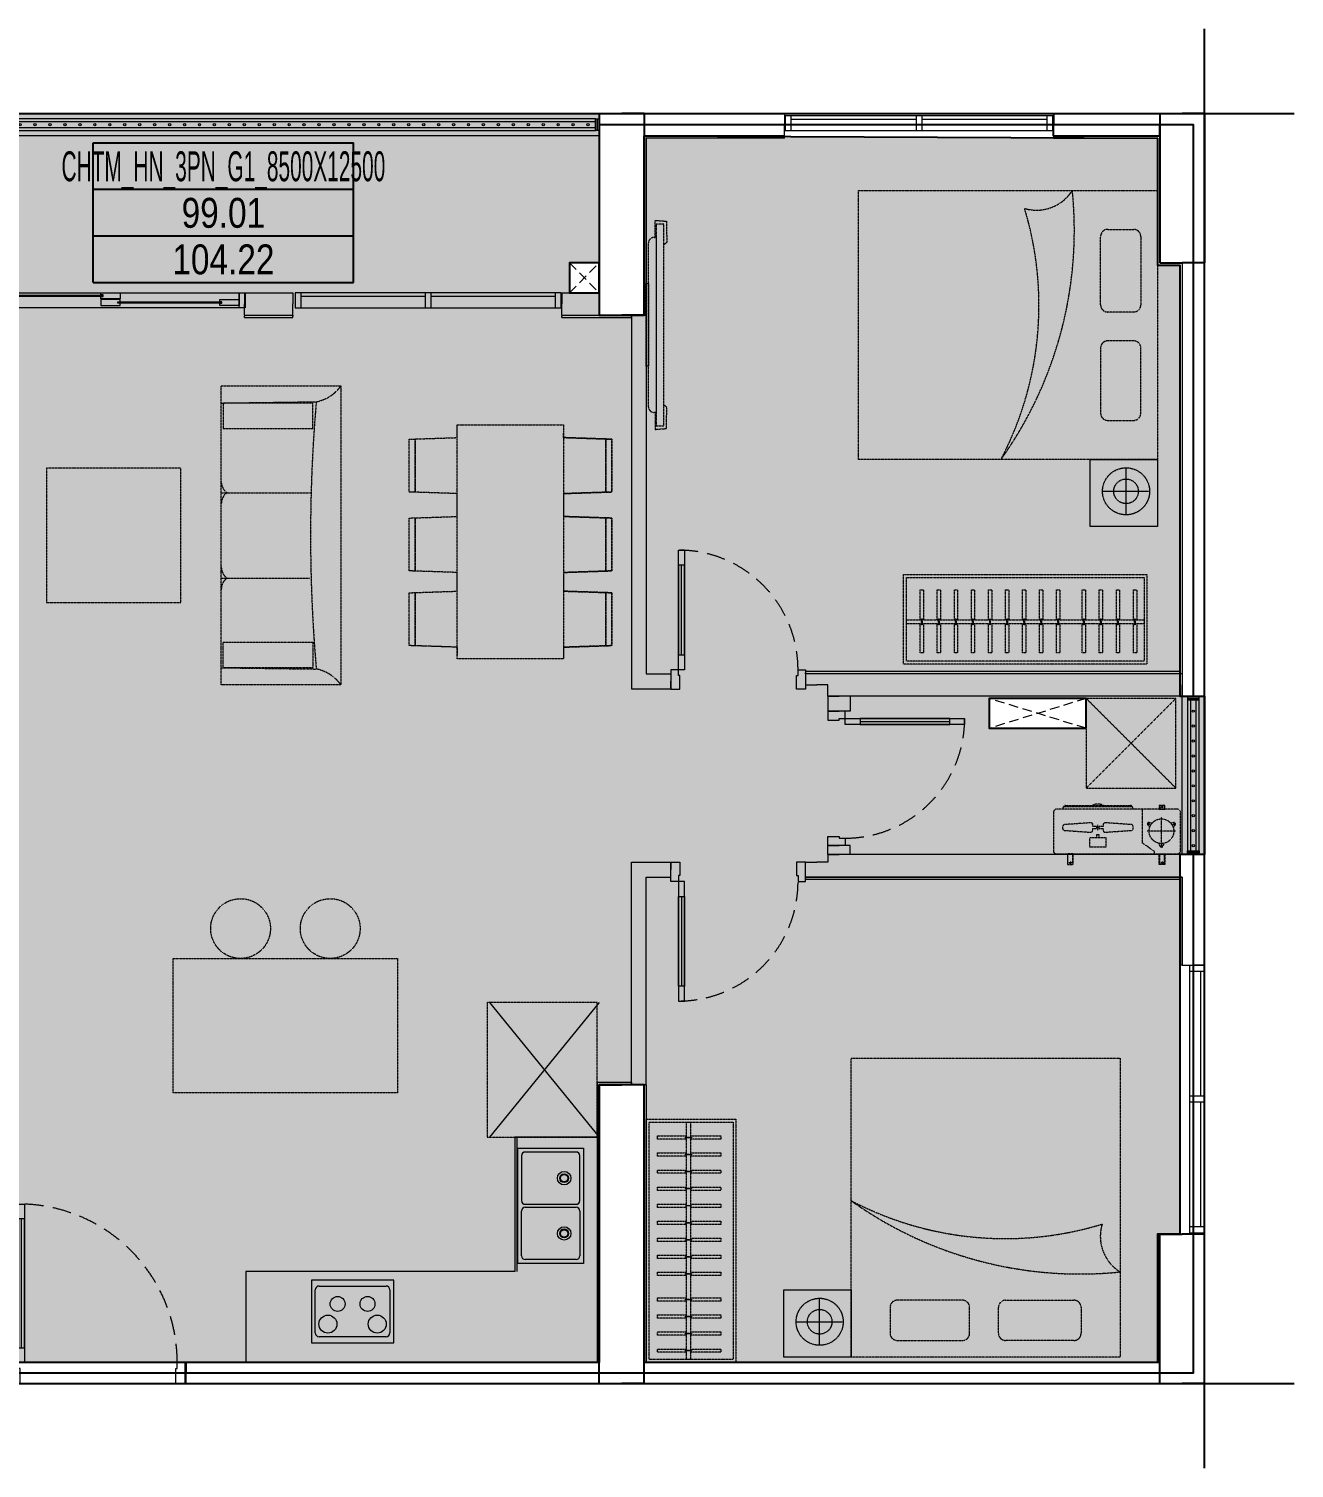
# Model space of a CAD drawing. Header units: millimetres. Extents: x -523 to 13143, y -735 to 8898.
# Drawn here: x 4676 to 13143, y -735 to 8898 of the extents above; entities that cross this region are included whole.
import ezdxf
from ezdxf.enums import TextEntityAlignment as Align

# ---------------------------------------------------------------- set-up
doc = ezdxf.new("R2010")
doc.units = ezdxf.units.MM
doc.linetypes.add('3PN B$0$Z1.CH-TDH$0$CH-B1L$0$HIDDEN', pattern=[0.375, 0.25, -0.125])
doc.linetypes.add('HIDDEN', pattern=[9.525, 6.35, -3.175])
doc.layers.get('0').update_dxf_attribs({"color": 231})
doc.layers.get('DefPoints').update_dxf_attribs({"color": 191})
doc.layers.add('A-AREA-SPACE', color=130, linetype='Continuous', plot=False)
doc.layers.add('A-AREA-WALL-CENTER', color=210, linetype='Continuous', plot=False)
doc.layers.add('A-CONC', color=2, linetype='Continuous')
for name, color, linetype, lineweight in [('A-DOOR', 142, 'Continuous', 9), ('A-FNSH', 253, 'Continuous', 9), ('A-FURN', 251, 'Continuous', 5), ('A-GLAZ', 141, 'Continuous', 13), ('A-HIDD', 45, 'HIDDEN', 9), ('A-PATT', 252, 'Continuous', 9), ('A-RAIL', 153, 'Continuous', 9), ('A-WALL-INT', 31, 'Continuous', 20), ('A-WALL-PRTN', 6, 'Continuous', 9)]:
    doc.layers.add(name, color=color, linetype=linetype, lineweight=lineweight)
doc.styles.add('VTK_Arial', font='arial.ttf', dxfattribs={"width": 0.8})

# ---------------------------------------------------------------- blocks, each defined once
blk = doc.blocks.new('*U69')
for p, q in [((40, 75), (874.6, 75)), ((914.6, 75), (1749.1, 75))]:
    blk.add_line(p, q)
for points in [[(0, 100), (40, 100), (40, 0), (0, 0)], [(0, 100), (1789.1, 100), (1789.1, 0), (0, 0)], [(874.6, 100), (914.6, 100), (914.6, 0), (874.6, 0)], [(1749.1, 100), (1789.1, 100), (1789.1, 0), (1749.1, 0)]]:
    blk.add_lwpolyline(points, close=True)
blk = doc.blocks.new('*U45')
at = {"color": 251}
blk.add_line((70, 100), (70, 700), dxfattribs=at)
for points in [[(50, 0), (50, 800), (90, 800), (90, 0)], [(50, 100), (90, 100), (90, 700), (50, 700)], [(0, -130), (60, -130), (60, -40), (50, -40), (50, 0), (0, 0)], [(900, -130), (840, -130), (840, -40), (850, -40), (850, 0), (900, 0)]]:
    blk.add_lwpolyline(points, close=True)
at = {"color": 0, "linetype": '3PN B$0$Z1.CH-TDH$0$CH-B1L$0$HIDDEN', "ltscale": 500}
blk.add_arc((50, 0), 800, 0, 90, dxfattribs=at)
blk = doc.blocks.new('*U5')
at = {"color": 251}
blk.add_line((70, -100), (70, -700), dxfattribs=at)
for points in [[(0, 130), (60, 130), (60, 40), (50, 40), (50, 0), (0, 0)], [(900, 130), (840, 130), (840, 40), (850, 40), (850, 0), (900, 0)], [(50, 0), (50, -800), (90, -800), (90, 0)], [(50, -100), (90, -100), (90, -700), (50, -700)]]:
    blk.add_lwpolyline(points, close=True)
at = {"color": 0, "linetype": '3PN B$0$Z1.CH-TDH$0$CH-B1L$0$HIDDEN', "ltscale": 500}
blk.add_arc((50, 0), 800, 270, 0, dxfattribs=at)
blk = doc.blocks.new('*U64')
at = {"color": 251}
blk.add_line((-70, -100), (-70, -961.4), dxfattribs=at)
for points in [[(-1161.4, 140), (-1101.4, 140), (-1101.4, 40), (-1111.4, 40), (-1111.4, 0), (-1161.4, 0)], [(0, 140), (-60, 140), (-60, 40), (-50, 40), (-50, 0), (0, 0)], [(-50, 0), (-50, -1061.4), (-90, -1061.4), (-90, 0)], [(-50, -100), (-90, -100), (-90, -961.4), (-50, -961.4)]]:
    blk.add_lwpolyline(points, close=True)
at = {"color": 0, "linetype": '3PN B$0$Z1.CH-TDH$0$CH-B1L$0$HIDDEN', "ltscale": 500}
blk.add_arc((-50, 0), 1061.4, 180, 270, dxfattribs=at)
blk = doc.blocks.new('250602-MB CO CAU CĂN HO X1-3A-1$0$B5-CT02_L31 CAN HO_T11-AP$0$B5.CT04_U31 (L6) CAN HO_T2-10$0$L17_T3-10$0$B6-CT02_U37A (16)$0$Xref MB T3.10 H1H5$0$$0$Xref-VCMT - wall$0$A$C09BE4E40')
at = {"ltscale": 500}
blk.add_circle((0, 0), 7.5, dxfattribs=at)
blk = doc.blocks.new('*U61')
at = {"layer": 'A-RAIL', "ltscale": 0.3}
for points in [[(0, -10), (4374.8, -10), (4374.8, -160), (0, -160)], [(0, -125), (15, -125), (15, -45), (0, -45)], [(15, -125), (25, -125), (25, -45), (15, -45)], [(25, -45), (25, -125), (4349.8, -125), (4349.8, -45)], [(25, -65), (25, -105), (4349.8, -105), (4349.8, -65)], [(4359.8, -125), (4349.8, -125), (4349.8, -45), (4359.8, -45)], [(4374.8, -125), (4359.8, -125), (4359.8, -45), (4374.8, -45)]]:
    blk.add_lwpolyline(points, close=True, dxfattribs=at)
for p in [(100, -85), (200, -85), (300, -85), (400, -85), (500, -85), (600, -85), (700, -85), (800, -85), (900, -85), (1000, -85), (1100, -85), (1200, -85), (1300, -85), (1400, -85), (1500, -85), (1600, -85), (1700, -85), (1800, -85), (1900, -85), (2000, -85), (2100, -85), (2200, -85), (2300, -85), (2400, -85), (2500, -85), (2600, -85), (2700, -85), (2800, -85), (2900, -85), (3000, -85), (3100, -85), (3200, -85), (3300, -85), (3400, -85), (3500, -85), (3600, -85), (3700, -85), (3800, -85), (3900, -85), (4000, -85), (4100, -85), (4200, -85), (4300, -85)]:
    blk.add_blockref('250602-MB CO CAU CĂN HO X1-3A-1$0$B5-CT02_L31 CAN HO_T11-AP$0$B5.CT04_U31 (L6) CAN HO_T2-10$0$L17_T3-10$0$B6-CT02_U37A (16)$0$Xref MB T3.10 H1H5$0$$0$Xref-VCMT - wall$0$A$C09BE4E40', p, dxfattribs=at)
blk = doc.blocks.new('*U65')
at = {"layer": 'A-RAIL', "ltscale": 0.3}
for points in [[(0, -10), (1060, -10), (1060, -160), (0, -160)], [(0, -125), (15, -125), (15, -45), (0, -45)], [(15, -125), (25, -125), (25, -45), (15, -45)], [(25, -45), (25, -125), (1035, -125), (1035, -45)], [(25, -65), (25, -105), (1035, -105), (1035, -65)], [(1045, -125), (1035, -125), (1035, -45), (1045, -45)], [(1060, -125), (1045, -125), (1045, -45), (1060, -45)]]:
    blk.add_lwpolyline(points, close=True, dxfattribs=at)
for p in [(100, -85), (200, -85), (300, -85), (400, -85), (500, -85), (600, -85), (700, -85), (800, -85), (900, -85), (1000, -85)]:
    blk.add_blockref('250602-MB CO CAU CĂN HO X1-3A-1$0$B5-CT02_L31 CAN HO_T11-AP$0$B5.CT04_U31 (L6) CAN HO_T2-10$0$L17_T3-10$0$B6-CT02_U37A (16)$0$Xref MB T3.10 H1H5$0$$0$Xref-VCMT - wall$0$A$C09BE4E40', p, dxfattribs=at)
blk = doc.blocks.new('DT-CAN')
at = {"layer": 'DefPoints'}
for p, q in [((-870.7, 0), (870.7, 0)), ((-870.7, -934.4), (-870.7, 0)), ((870.7, -934.4), (870.7, 0)), ((-870.7, -311.5), (870.7, -311.5)), ((-870.7, -622.9), (870.7, -622.9)), ((-870.7, -934.4), (870.7, -934.4))]:
    blk.add_line(p, q, dxfattribs=at)
at = {"layer": 'DefPoints', "color": 7, "style": 'VTK_Arial', "width": 0.5}
blk.add_attdef('LOAICAN', text='', height=200, dxfattribs=at).set_placement((0, -257.5), align=Align.CENTER)
at = {"layer": 'DefPoints', "color": 5, "style": 'VTK_Arial', "width": 0.8}
blk.add_attdef('DT-TT', text='', height=200, dxfattribs=at).set_placement((0, -569), align=Align.CENTER)
at = {"layer": 'DefPoints', "color": 6, "style": 'VTK_Arial', "width": 0.8}
blk.add_attdef('DT-TIM', text='', height=200, dxfattribs=at).set_placement((0, -880.4), align=Align.CENTER)
blk = doc.blocks.new('*U39')
at = {"color": 251}
blk.add_line((70, 100), (70, 700), dxfattribs=at)
for points in [[(50, 0), (50, 800), (90, 800), (90, 0)], [(50, 100), (90, 100), (90, 700), (50, 700)], [(0, -115), (60, -115), (60, -40), (50, -40), (50, 0), (0, 0)], [(900, -115), (840, -115), (840, -40), (850, -40), (850, 0), (900, 0)]]:
    blk.add_lwpolyline(points, close=True)
at = {"color": 0, "linetype": '3PN B$0$Z1.CH-TDH$0$CH-B1L$0$HIDDEN', "ltscale": 500}
blk.add_arc((50, 0), 800, 0, 90, dxfattribs=at)
blk = doc.blocks.new('*U21')
for p, q in [((577.6, 15.5), (577.6, 24.5)), ((1372.6, 60.5), (1372.6, 69.5))]:
    blk.add_line(p, q)
blk.add_lwpolyline([(419.4, 0), (2219.4, 0), (2219.4, 100), (419.4, 100)], close=True)
for points in [[(459.4, 54.5), (459.4, 0), (419.4, 0), (419.4, 100), (459.4, 100), (459.4, 0), (459.4, 0), (459.4, 54.5)], [(2179.4, 54.5), (2179.4, 0), (2219.4, 0), (2219.4, 100), (2179.4, 100), (2179.4, 0), (2179.4, 0), (2179.4, 54.5)], [(574.4, 0), (459.4, 0), (459.4, 10), (459.4, 10), (459.4, 40), (574.4, 40), (581.4, 40), (589.4, 40), (589.4, 25), (574.4, 25), (574.4, 15)], [(574.4, 0), (581.4, 0), (589.4, 0), (589.4, 15), (574.4, 15)], [(577.6, 15.5), (1265.9, 15.5), (1265.9, 24.5), (577.6, 24.5)], [(1384.4, 45), (1254.4, 45), (1254.4, 45), (1254.4, 45), (1254.4, 85), (1369.4, 85), (1376.4, 85), (1384.4, 85), (1384.4, 70), (1369.4, 70), (1369.4, 60), (1384.4, 60), (1384.4, 45)], [(1254.4, 0), (1384.4, 0), (1384.4, 0), (1384.4, 0), (1384.4, 40), (1269.4, 40), (1262.4, 40), (1254.4, 40), (1254.4, 25), (1269.4, 25), (1269.4, 15), (1254.4, 15), (1254.4, 0)], [(1372.6, 60.5), (2061.4, 60.5), (2061.4, 69.5), (1372.6, 69.5)], [(2179.4, 45), (2179.4, 45), (2179.4, 85), (2064.9, 85), (2057.9, 85), (2049.9, 85), (2049.9, 70), (2064.9, 70), (2064.9, 60)], [(2064.9, 60), (2049.9, 60), (2049.9, 45), (2179.4, 45), (2179.4, 45), (2179.4, 45), (2179.4, 45)]]:
    blk.add_lwpolyline(points)
blk = doc.blocks.new('*U63')
for p, q in [((40, 75), (869.3, 75)), ((909.3, 75), (1738.6, 75))]:
    blk.add_line(p, q)
for points in [[(0, 100), (40, 100), (40, 0), (0, 0)], [(0, 100), (1778.6, 100), (1778.6, 0), (0, 0)], [(869.3, 100), (909.3, 100), (909.3, 0), (869.3, 0)], [(1738.6, 100), (1778.6, 100), (1778.6, 0), (1738.6, 0)]]:
    blk.add_lwpolyline(points, close=True)
blk = doc.blocks.new('*U62')
for p, q in [((40, 75), (875.3, 75)), ((915.3, 75), (1750.5, 75))]:
    blk.add_line(p, q)
for points in [[(0, 100), (40, 100), (40, 0), (0, 0)], [(0, 100), (1790.5, 100), (1790.5, 0), (0, 0)], [(875.3, 100), (915.3, 100), (915.3, 0), (875.3, 0)], [(1750.5, 100), (1790.5, 100), (1790.5, 0), (1750.5, 0)]]:
    blk.add_lwpolyline(points, close=True)
blk = doc.blocks.new('s1_tubeptl_i1')
at = {"linetype": 'HIDDEN', "ltscale": 0.3}
blk.add_lwpolyline([(0, 0), (735, 0), (735, 900), (0, 900)], close=True, dxfattribs=at)
blk = doc.blocks.new('s1_giuong_2000x1800')
at = {"linetype": 'HIDDEN', "ltscale": 0.3}
for p, q in [((111.4, 1491.3), (111.4, 1054.5)), ((332.5, 1539.1), (159.2, 1539.1)), ((380.4, 1054.5), (380.4, 1491.3)), ((159.2, 1006.7), (332.5, 1006.7)), ((159.2, 814), (332.5, 814)), ((111.4, 308.7), (111.4, 766.1)), ((380.4, 766.1), (380.4, 308.7)), ((332.5, 260.9), (159.2, 260.9))]:
    blk.add_line(p, q, dxfattribs=at)
blk.add_lwpolyline([(2000, 1800), (2000, 0), (0, 0), (0, 1800), (2000, 1800)], dxfattribs=at)
for centre, radius, start, end in [((3190.5, 268.7), 2634.4, 144.46079, 185.85465), ((3015.1, 768.5), 2222.2, 152.34351, 196.95563), ((159.2, 1491.3), 47.8, 90, 180), ((332.5, 1491.3), 47.8, 0, 90), ((159.2, 1054.5), 47.8, 180, 270), ((332.5, 1054.5), 47.8, 270, 0), ((159.2, 766.1), 47.8, 90, 180), ((332.5, 766.1), 47.8, 0, 90), ((159.2, 308.7), 47.8, 180, 270), ((332.5, 308.7), 47.8, 270, 0), ((808.7, -149.5), 281.8, 73.3332, 147.96181)]:
    blk.add_arc(centre, radius, start, end, dxfattribs=at)
blk = doc.blocks.new('s1_dongiuong2_i1')
at = {"linetype": 'HIDDEN', "ltscale": 0.5}
for p, q in [((239.8, 78.7), (239.8, 393.6)), ((77.6, 236.2), (392.4, 236.2))]:
    blk.add_line(p, q, dxfattribs=at)
blk.add_lwpolyline([(0, 450), (450, 450), (450, 0), (0, 0)], close=True, dxfattribs=at)
for radius in [157.4, 82.4]:
    blk.add_circle((239.8, 236.2), radius, dxfattribs=at)
blk = doc.blocks.new('s1_tuquanao_i1')
at = {"linetype": 'HIDDEN', "ltscale": 0.3}
for p, q in [((112.9, 295.6), (112.9, 497.7)), ((112.9, 497.7), (134.9, 497.7)), ((134.9, 497.7), (134.9, 295.6)), ((226.9, 295.6), (226.9, 497.7)), ((226.9, 497.7), (248.9, 497.7)), ((248.9, 497.7), (248.9, 295.6)), ((340.9, 295.6), (340.9, 497.7)), ((340.9, 497.7), (362.9, 497.7)), ((362.9, 497.7), (362.9, 295.6)), ((454.9, 295.6), (454.9, 497.7)), ((454.9, 497.7), (476.9, 497.7)), ((476.9, 497.7), (476.9, 295.6)), ((568.9, 295.6), (568.9, 497.7)), ((568.9, 497.7), (590.9, 497.7)), ((590.9, 497.7), (590.9, 295.6)), ((682.9, 295.6), (682.9, 497.7)), ((682.9, 497.7), (704.9, 497.7)), ((704.9, 497.7), (704.9, 295.6)), ((796.9, 295.6), (796.9, 497.7)), ((796.9, 497.7), (818.9, 497.7)), ((818.9, 497.7), (818.9, 295.6)), ((910.9, 295.6), (910.9, 497.7)), ((910.9, 497.7), (932.9, 497.7)), ((932.9, 497.7), (932.9, 295.6)), ((1024.9, 295.6), (1024.9, 497.7)), ((1024.9, 497.7), (1046.9, 497.7)), ((1046.9, 497.7), (1046.9, 295.6)), ((1196.9, 295.6), (1196.9, 497.7)), ((1196.9, 497.7), (1218.9, 497.7)), ((1218.9, 497.7), (1218.9, 295.6)), ((1310.9, 295.6), (1310.9, 497.7)), ((1310.9, 497.7), (1332.9, 497.7)), ((1332.9, 497.7), (1332.9, 295.6)), ((1424.9, 295.6), (1424.9, 497.7)), ((1424.9, 497.7), (1446.9, 497.7)), ((1446.9, 497.7), (1446.9, 295.6)), ((1538.9, 295.6), (1538.9, 497.7)), ((1538.9, 497.7), (1560.9, 497.7)), ((1560.9, 497.7), (1560.9, 295.6)), ((20, 269.2), (20, 295.6)), ((20, 295.6), (1610, 295.6)), ((121.3, 301.7), (125.7, 301.7)), ((121.3, 262.9), (121.3, 301.7)), ((125.7, 301.7), (125.7, 262.9)), ((235.3, 301.7), (239.7, 301.7)), ((235.3, 262.9), (235.3, 301.7)), ((239.7, 301.7), (239.7, 262.9)), ((349.3, 301.7), (353.7, 301.7)), ((349.3, 262.9), (349.3, 301.7)), ((353.7, 301.7), (353.7, 262.9)), ((463.3, 301.7), (467.7, 301.7)), ((463.3, 262.9), (463.3, 301.7)), ((467.7, 301.7), (467.7, 262.9)), ((577.3, 301.7), (581.7, 301.7)), ((577.3, 262.9), (577.3, 301.7)), ((581.7, 301.7), (581.7, 262.9)), ((691.3, 301.7), (695.7, 301.7)), ((691.3, 262.9), (691.3, 301.7)), ((695.7, 301.7), (695.7, 262.9)), ((805.3, 301.7), (809.7, 301.7)), ((805.3, 262.9), (805.3, 301.7)), ((809.7, 301.7), (809.7, 262.9)), ((919.3, 301.7), (923.7, 301.7)), ((919.3, 262.9), (919.3, 301.7)), ((923.7, 301.7), (923.7, 262.9)), ((1033.3, 301.7), (1037.7, 301.7)), ((1033.3, 262.9), (1033.3, 301.7)), ((1037.7, 301.7), (1037.7, 262.9)), ((1205.3, 301.7), (1209.7, 301.7)), ((1205.3, 262.9), (1205.3, 301.7)), ((1209.7, 301.7), (1209.7, 262.9)), ((1319.3, 301.7), (1323.7, 301.7)), ((1319.3, 262.9), (1319.3, 301.7)), ((1323.7, 301.7), (1323.7, 262.9)), ((1433.3, 301.7), (1437.7, 301.7)), ((1433.3, 262.9), (1433.3, 301.7)), ((1437.7, 301.7), (1437.7, 262.9)), ((1547.3, 301.7), (1551.7, 301.7)), ((1547.3, 262.9), (1547.3, 301.7)), ((1551.7, 301.7), (1551.7, 262.9)), ((1610, 295.6), (1610, 269.2)), ((1610, 269.2), (20, 269.2)), ((112.9, 74.6), (112.9, 269.2)), ((125.7, 262.9), (121.3, 262.9)), ((134.9, 269.2), (134.9, 74.6)), ((226.9, 74.6), (226.9, 269.2)), ((239.7, 262.9), (235.3, 262.9)), ((248.9, 269.2), (248.9, 74.6)), ((340.9, 74.6), (340.9, 269.2)), ((353.7, 262.9), (349.3, 262.9)), ((362.9, 269.2), (362.9, 74.6)), ((454.9, 74.6), (454.9, 269.2)), ((467.7, 262.9), (463.3, 262.9)), ((476.9, 269.2), (476.9, 74.6)), ((568.9, 74.6), (568.9, 269.2)), ((581.7, 262.9), (577.3, 262.9)), ((590.9, 269.2), (590.9, 74.6)), ((682.9, 74.6), (682.9, 269.2)), ((695.7, 262.9), (691.3, 262.9)), ((704.9, 269.2), (704.9, 74.6)), ((796.9, 74.6), (796.9, 269.2)), ((809.7, 262.9), (805.3, 262.9)), ((818.9, 269.2), (818.9, 74.6)), ((910.9, 74.6), (910.9, 269.2)), ((923.7, 262.9), (919.3, 262.9)), ((932.9, 269.2), (932.9, 74.6)), ((1024.9, 74.6), (1024.9, 269.2)), ((1037.7, 262.9), (1033.3, 262.9)), ((1046.9, 269.2), (1046.9, 74.6)), ((1196.9, 74.6), (1196.9, 269.2)), ((1209.7, 262.9), (1205.3, 262.9)), ((1218.9, 269.2), (1218.9, 74.6)), ((1310.9, 74.6), (1310.9, 269.2)), ((1323.7, 262.9), (1319.3, 262.9)), ((1332.9, 269.2), (1332.9, 74.6)), ((1424.9, 74.6), (1424.9, 269.2)), ((1437.7, 262.9), (1433.3, 262.9)), ((1446.9, 269.2), (1446.9, 74.6)), ((1538.9, 74.6), (1538.9, 269.2)), ((1551.7, 262.9), (1547.3, 262.9)), ((1560.9, 269.2), (1560.9, 74.6)), ((134.9, 74.6), (112.9, 74.6)), ((248.9, 74.6), (226.9, 74.6)), ((362.9, 74.6), (340.9, 74.6)), ((476.9, 74.6), (454.9, 74.6)), ((590.9, 74.6), (568.9, 74.6)), ((704.9, 74.6), (682.9, 74.6)), ((818.9, 74.6), (796.9, 74.6)), ((932.9, 74.6), (910.9, 74.6)), ((1046.9, 74.6), (1024.9, 74.6)), ((1218.9, 74.6), (1196.9, 74.6)), ((1332.9, 74.6), (1310.9, 74.6)), ((1446.9, 74.6), (1424.9, 74.6)), ((1560.9, 74.6), (1538.9, 74.6))]:
    blk.add_line(p, q, dxfattribs=at)
for points in [[(1630, 600), (1630, 0), (0, 0), (0, 600)], [(1610, 580), (1610, 20), (20, 20), (20, 580)]]:
    blk.add_lwpolyline(points, close=True, dxfattribs=at)
blk = doc.blocks.new('s1_tv_i1')
at = {"linetype": 'HIDDEN', "ltscale": 0.3}
for points in [[(60, 1285.4), (60, 1399.2), (133.9, 1393.3), (137.3, 1251.1), (116.2, 1234.4)], [(60, 113.8), (60, 0), (133.9, 5.9), (137.3, 148.1), (116.2, 164.8)]]:
    blk.add_lwpolyline(points, dxfattribs=at)
for points in [[(66.2, 24.6), (116.2, 24.6), (116.2, 1374.6), (66.2, 1374.6)], [(0, 976.5), (14.2, 976.5), (14.2, 422.7), (0, 422.7)]]:
    blk.add_lwpolyline(points, close=True, dxfattribs=at)
blk.add_lwpolyline([(66.2, 113.8), (52.5, 113.8, -0.414214), (14.2, 152.2), (14.2, 1247, -0.414214), (52.5, 1285.4), (66.2, 1285.4)], format="xyb", close=True, dxfattribs=at)
blk = doc.blocks.new('s1_sofa3_i1')
at = {"linetype": 'HIDDEN', "ltscale": 0.3}
blk.add_lwpolyline([(1970, 1450), (1070, 1450), (1070, 550), (1970, 550)], close=True, dxfattribs=at)
at = {"layer": 'A-FURN', "color": 0, "linetype": 'HIDDEN', "ltscale": 0.3}
for p, q in [((0, 0), (0, 2000)), ((0, 2000), (800, 2000)), ((800, 2000), (800, 0)), ((800, 1885.7), (164.6, 1894.4)), ((187.7, 1714.3), (187.7, 1885.7)), ((187.7, 1885.7), (787.2, 1885.7)), ((787.2, 1885.7), (787.2, 1714.3)), ((800, 1885.7), (800, 1885.7)), ((787.2, 1714.3), (187.7, 1714.3)), ((800, 1285.7), (205.6, 1285.7)), ((800, 714.3), (200.1, 714.3)), ((187.7, 285.7), (187.7, 114.3)), ((787.2, 285.7), (187.7, 285.7)), ((787.2, 114.3), (787.2, 285.7)), ((800, 114.3), (164.6, 105.6)), ((187.7, 114.3), (787.2, 114.3)), ((800, 114.3), (800, 114.3)), ((800, 0), (0, 0))]:
    blk.add_line(p, q, dxfattribs=at)
for centre, radius, start, end in [((212.9, 2150.8), 260.9, 215.3156, 259.34245), ((-10232.8, 1000), 10435.8, 355.08337, 4.91663), ((706.3, 1360.5), 93.7, 307.1376, 0.50928), ((706.3, 1211), 93.7, 359.49072, 52.8624), ((706.3, 789), 93.7, 307.1376, 0.50928), ((706.3, 639.5), 93.7, 359.49072, 52.8624), ((212.9, -150.8), 260.9, 100.65755, 144.6844)]:
    blk.add_arc(centre, radius, start, end, dxfattribs=at)
blk = doc.blocks.new('s1_cucnongdh')
at = {"linetype": 'HIDDEN', "ltscale": 0.3}
for p, q in [((727.2, 375.1), (727.2, 394)), ((717.8, 384.6), (736.7, 384.6)), ((722.5, 127.7), (722.5, 316.6)), ((297.5, 228.4), (297.5, 265.1)), ((816.9, 222.1), (628.1, 222.1)), ((646.4, 266.1), (630, 275.5)), ((642.9, 279), (633.5, 262.6)), ((798.6, 266.1), (815, 275.5)), ((811.5, 262.6), (802.1, 279)), ((713.1, 124.8), (731.9, 124.8)), ((722.5, 134.2), (722.5, 115.3)), ((122.8, 9.4), (103.9, 9.4)), ((113.3, 18.9), (113.3, 0)), ((717.8, 9.4), (736.7, 9.4)), ((727.2, 18.9), (727.2, 0))]:
    blk.add_line(p, q, dxfattribs=at)
for points in [[(61.4, 370.4), (67.3, 385.1, -0.306678), (80.4, 394), (514.6, 394, -0.306678), (527.7, 385.1), (533.6, 370.4)], [(644, 248.1), (630.8, 264.9, -0.677033), (639.5, 280.1), (660.8, 277.1)], [(784.2, 277.1), (805.5, 280.1, -0.677033), (814.2, 264.9), (801, 248.1)], [(739.2, 141.2), (731.3, 121.3, -0.677033), (713.7, 121.3), (705.8, 141.2)]]:
    blk.add_lwpolyline(points, format="xyb", dxfattribs=at)
for points in [[(708.3, 370.4), (746.1, 370.4), (746.1, 394), (708.3, 394)], [(242.1, 118.2), (352.9, 118.2), (352.9, 177), (242.1, 177)], [(132.2, 70.8), (94.4, 70.8), (94.4, 0), (132.2, 0)], [(708.3, 70.8), (746.1, 70.8), (746.1, 0), (708.3, 0)]]:
    blk.add_lwpolyline(points, close=True, dxfattribs=at)
for points in [[(711.2, 394), (711.2, 370.4)], [(743.3, 394), (743.3, 370.4)], [(527.7, 385.1), (67.3, 385.1)], [(675.3, 70.8), (675.3, 87), (595, 143.4), (595, 370.4)], [(290.6, 177), (290.6, 199), (304.4, 199), (304.4, 177)], [(97.3, 0), (97.3, 70.8)], [(129.4, 0), (129.4, 70.8)], [(711.2, 0), (711.2, 70.8)], [(743.3, 0), (743.3, 70.8)]]:
    blk.add_lwpolyline(points, dxfattribs=at)
blk.add_lwpolyline([(18.9, 70.8), (831.1, 70.8, 0.414214), (850, 89.7), (850, 346.8, 0.414214), (826.4, 370.4), (23.6, 370.4, 0.414214), (0, 346.8), (0, 89.7, 0.414214)], format="xyb", close=True, dxfattribs=at)
for centre, radius in [((727.2, 384.6), 4.72), ((722.5, 222.1), 82.6), ((113.3, 9.4), 4.72), ((727.2, 9.4), 4.72)]:
    blk.add_circle(centre, radius, dxfattribs=at)
blk.add_arc((297.5, 327.9), 75.6, 61.04446, 118.95554, dxfattribs=at)
for points, weights, knots in [([(262.9, 263.9), (262.9, 259), (262.9, 254.1), (276.8, 254.1), (290.7, 254.1), (290.7, 246.8), (290.7, 239.4), (276.8, 239.4), (262.9, 239.4), (262.9, 234.5), (262.9, 229.6), (262.9, 223.2), (258.4, 218.8), (254, 214.5), (247.9, 215), (161, 221.2), (74.1, 227.3), (61.4, 228.4), (61.4, 242), (61.4, 246.8), (61.4, 251.6), (61.4, 265.1), (74.1, 266.2), (161, 272.4), (247.9, 278.6), (254, 279.1), (258.4, 274.7), (262.9, 270.3), (262.9, 263.9)], [1, 1, 1, 1, 1, 1, 1, 1, 1, 1, 1, 0.916058650995, 1, 0.916058650995, 1, 1, 1, 0.734760240583, 1, 1, 1, 0.734760240583, 1, 1, 1, 0.916058650995, 1, 0.916058650995, 1], [0, 0, 0, 1, 1, 2, 2, 3, 3, 4, 4, 5, 5, 5.825313, 5.825313, 6.650626, 6.650626, 7.650626, 7.650626, 9.141593, 9.141593, 10.141593, 10.141593, 11.632559, 11.632559, 12.632559, 12.632559, 13.457872, 13.457872, 14.283185, 14.283185, 14.283185]), ([(520.9, 227.3), (434, 221.2), (347.1, 215), (341, 214.5), (336.6, 218.8), (332.1, 223.2), (332.1, 229.6), (332.1, 234.5), (332.1, 239.4), (318.2, 239.4), (304.3, 239.4), (304.3, 246.8), (304.3, 254.1), (318.2, 254.1), (332.1, 254.1), (332.1, 259), (332.1, 263.9), (332.1, 270.3), (336.6, 274.7), (341, 279.1), (347.1, 278.6), (434, 272.4), (520.9, 266.2), (533.6, 265.1), (533.6, 251.6), (533.6, 246.8), (533.6, 242), (533.6, 228.4), (520.9, 227.3)], [1, 1, 1, 0.916058650995, 1, 0.916058650995, 1, 1, 1, 1, 1, 1, 1, 1, 1, 1, 1, 0.916058650995, 1, 0.916058650995, 1, 1, 1, 0.734760240583, 1, 1, 1, 0.734760240583, 1], [0, 0, 0, 1, 1, 1.825313, 1.825313, 2.650626, 2.650626, 3.650626, 3.650626, 4.650626, 4.650626, 5.650626, 5.650626, 6.650626, 6.650626, 7.650626, 7.650626, 8.475939, 8.475939, 9.301253, 9.301253, 10.301253, 10.301253, 11.792219, 11.792219, 12.792219, 12.792219, 14.283185, 14.283185, 14.283185])]:
    blk.add_rational_spline(points, weights, degree=2, knots=knots, dxfattribs=at)
blk = doc.blocks.new('s1_maygiat_i1')
at = {"linetype": 'HIDDEN', "ltscale": 0.3}
blk.add_lwpolyline([(600, 600), (0, 600), (0, 0), (600, 0)], close=True, dxfattribs=at)
for points in [[(600, 0), (0, 600)], [(600, 600), (0, 0)]]:
    blk.add_lwpolyline(points, dxfattribs=at)
blk = doc.blocks.new('s1_banan6_i1')
at = {"linetype": 'HIDDEN', "ltscale": 0.3, "extrusion": (0, 0, -1)}
for p, q in [((87.4, 1316.3), (88.7, 1356.3)), ((88.7, 1356.3), (442.1, 1356.3)), ((442.1, 1356.3), (443.4, 1316.3)), ((587.4, 1316.3), (588.7, 1356.3)), ((588.7, 1356.3), (942.1, 1356.3)), ((942.1, 1356.3), (943.4, 1316.3)), ((1115.3, 1316.4), (1116.7, 1356.4)), ((1116.7, 1356.4), (1470, 1356.4)), ((1470, 1356.4), (1471.3, 1316.4)), ((78, 1034.2), (87.4, 1316.3)), ((87.4, 1316.3), (443.4, 1316.3)), ((443.4, 1316.3), (87.4, 1316.3)), ((443.4, 1316.3), (452.8, 1034.2)), ((578, 1034.2), (587.4, 1316.3)), ((587.4, 1316.3), (943.4, 1316.3)), ((943.4, 1316.3), (587.4, 1316.3)), ((943.4, 1316.3), (952.8, 1034.2)), ((1105.9, 1034.2), (1115.3, 1316.4)), ((1471.3, 1316.4), (1115.3, 1316.4)), ((1115.3, 1316.4), (1471.3, 1316.4)), ((1471.3, 1316.4), (1480.7, 1034.2)), ((78, 322.2), (87.4, 40)), ((443.4, 40), (452.8, 322.2)), ((578, 322.2), (587.4, 40)), ((943.4, 40), (952.8, 322.2)), ((1105.9, 322.2), (1115.4, 40)), ((1471.4, 40), (1480.8, 322.2)), ((443.4, 40), (87.4, 40)), ((87.4, 40), (88.8, 0)), ((87.4, 40), (443.4, 40)), ((88.8, 0), (442.1, 0)), ((442.1, 0), (443.4, 40)), ((943.4, 40), (587.4, 40)), ((587.4, 40), (588.8, 0)), ((587.4, 40), (943.4, 40)), ((588.8, 0), (942.1, 0)), ((942.1, 0), (943.4, 40)), ((1115.4, 40), (1471.4, 40)), ((1471.4, 40), (1115.4, 40)), ((1115.4, 40), (1116.7, 0)), ((1116.7, 0), (1470, 0)), ((1470, 0), (1471.4, 40))]:
    blk.add_line(p, q, dxfattribs=at)
for points in [[(0, 322.2), (0, 1034.2), (-77.9, 1031.6), (-88.7, 1356.3), (-442.1, 1356.3), (-452.8, 1034.2), (-578, 1034.2), (-588.7, 1356.3), (-942.1, 1356.3), (-952.8, 1034.2), (-1105.8, 1034.2), (-1116.7, 1356.4), (-1470, 1356.4), (-1480.7, 1034.2), (-1566.4, 1034.2), (-1566.4, 322.2), (-1480.9, 325), (-1470, 0), (-1116.7, 0), (-1105.9, 322.2), (-952.8, 322.2), (-942.1, 0), (-588.8, 0), (-578, 322.2), (-452.8, 322.2), (-442.1, 0), (-88.8, 0), (-78, 322.2)], [(-1566.4, 1034.2), (-1566.4, 322.2), (0, 322.2), (0, 1034.2)]]:
    blk.add_lwpolyline(points, close=True, dxfattribs=at)
blk = doc.blocks.new('s1_bepbon_i1')
at = {"ltscale": 0.3}
for p, q in [((25, 66.3), (25, 353.7)), ((51.3, 380), (498.7, 380)), ((525, 353.7), (525, 66.3)), ((498.7, 40), (51.3, 40))]:
    blk.add_line(p, q, dxfattribs=at)
blk.add_lwpolyline([(0, 420), (0, 0), (550, 0), (550, 420)], close=True, dxfattribs=at)
for centre, radius in [((175, 260), 50), ((375, 260), 50), ((110, 125), 60), ((440, 125), 60)]:
    blk.add_circle(centre, radius, dxfattribs=at)
for centre, start, end in [((51.3, 353.7), 90, 180), ((498.7, 353.7), 0, 90), ((51.3, 66.3), 180, 270), ((498.7, 66.3), 270, 0)]:
    blk.add_arc(centre, 26.3, start, end, dxfattribs=at)
blk = doc.blocks.new('S1_bonruabat2_i1')
at = {"ltscale": 0.3}
for p, q in [((25, 720), (25, 420)), ((390, 745), (50, 745)), ((415, 420), (415, 720)), ((50, 395), (390, 395)), ((25, 50), (25, 350)), ((50, 375), (390, 375)), ((415, 350), (415, 50)), ((390, 25), (50, 25))]:
    blk.add_line(p, q, dxfattribs=at)
blk.add_lwpolyline([(0, 0), (0, 770), (440, 770), (440, 0)], close=True, dxfattribs=at)
for centre, radius in [((310, 570), 45), ((310, 570), 30), ((310, 570), 25), ((310, 200), 45), ((310, 200), 30), ((310, 200), 25)]:
    blk.add_circle(centre, radius, dxfattribs=at)
for centre, start, end in [((50, 720), 90, 180), ((390, 720), 0, 90), ((50, 420), 180, 270), ((390, 420), 270, 0), ((50, 350), 90, 180), ((390, 350), 0, 90), ((50, 50), 180, 270), ((390, 50), 270, 0)]:
    blk.add_arc(centre, 25, start, end, dxfattribs=at)
blk = doc.blocks.new('s1_daobep_i1')
at = {"linetype": 'HIDDEN', "ltscale": 0.3}
blk.add_lwpolyline([(1500, 0), (0, 0), (0, 900), (1500, 900)], close=True, dxfattribs=at)
for centre in [(450, 1100), (1050, 1100)]:
    blk.add_circle(centre, 200, dxfattribs=at)

msp = doc.modelspace()

# ---------------------------------------------------------------- hatches: boundary and pattern name
at = {"layer": 'A-PATT', "ltscale": 0.3, "true_color": 0xeecdb4}
h = msp.add_hatch(color=254, dxfattribs=at)
h.dxf.hatch_style = 1
h.paths.add_polyline_path([(11751.9, 4216.1), (11751.9, 4416.1), (11101.9, 4416.1), (11101.9, 4216.1)], flags=16)
h.paths.add_polyline_path([(8293.4, 7131.1), (8493.4, 7131.1), (8493.4, 7331.1), (8293.4, 7331.1)], flags=16)
h.paths.add_polyline_path([(4118.6, 7131.1), (4318.6, 7131.1), (4318.6, 7331.1), (4118.6, 7331.1)], flags=16)
h.paths.add_polyline_path([(203.4, 8166.1), (4118.6, 8166.1), (4118.6, 8331.1), (8493.4, 8331.1), (8493.4, 6981.1), (8793.4, 6981.1), (8793.4, 8181.1), (12228.4, 8166.1), (12228.4, 7316.1), (12378.4, 7316.1), (12378.4, 4431.1), (12543.4, 4431.1), (12543.4, 3371.1), (12378.7, 3371.1), (12378.7, 831.1), (12228.4, 831.1), (12228.4, -28.9), (8793.4, -28.9), (8793.4, 1831.1), (8493.4, 1831.1), (8493.4, -28.9), (2578.5, -28.9), (2573.2, 1126.2), (2038, 1126.5), (2043.4, -3.9), (218.4, -3.9), (218.4, 1856.1), (138.4, 1856.1), (138.4, 2721.1), (113.4, 2721.1), (113.4, 6316.1), (203.4, 6316.1)])

# ---------------------------------------------------------------- linework, layer by layer
at = {"layer": 'A-AREA-SPACE'}
msp.add_lwpolyline([(4118.6, 8331.1), (8493.4, 8331.1), (8493.4, 6981.1), (8793.4, 6981.1), (8793.4, 8181.1), (12228.4, 8166.1), (12228.4, 7316.1), (12378.4, 7316.1), (12378.4, 4431.1), (12543.4, 4431.1), (12543.4, 3371.1), (12378.7, 3371.1), (12378.7, 831.1), (12228.4, 831.1), (12228.4, -28.9), (8793.4, -28.9), (8793.4, 1831.1), (8493.4, 1831.1), (8493.4, -28.9), (2578.5, -28.9)], dxfattribs=at)
for points in [[(8293.4, 7131.1), (8493.4, 7131.1), (8493.4, 7331.1), (8293.4, 7331.1)], [(11751.9, 4216.1), (11751.9, 4416.1), (11101.9, 4416.1), (11101.9, 4216.1)]]:
    msp.add_lwpolyline(points, close=True, dxfattribs=at)
at = {"layer": 'A-AREA-WALL-CENTER'}
for p, q in [((11533.4, 8331.1), (11533.4, 8256.1)), ((11533.4, 8331.1), (12243.4, 8331.1)), ((12243.4, 8331.1), (12243.4, 8256.1)), ((11533.4, 8181.1), (11533.4, 8256.1)), ((12243.4, 8181.1), (12243.4, 8256.1)), ((11533.4, 8181.1), (12243.4, 8181.1))]:
    msp.add_line(p, q, dxfattribs=at)
msp.add_lwpolyline([(43.4, 8256.1), (4118.6, 8256.1), (4118.6, 8331.1), (8493.4, 8331.1), (8493.4, 8256.1), (12468.4, 8256.1), (12468.4, 4431.1), (12543.4, 4431.1), (12543.4, 3371.1), (12543.4, 3371.1), (12468.4, 3371.1), (12468.4, -98.9), (43.4, -98.9)], close=True, dxfattribs=at)
at = {"layer": 'A-CONC'}
for p, q in [((8493.4, 8331.1), (8643.4, 8331.1)), ((8493.4, 8331.1), (8493.4, 6981.1)), ((8793.4, 8331.1), (8643.4, 8331.1)), ((8793.4, 8331.1), (8793.4, 6981.1)), ((12243.4, 8331.1), (12393.4, 8331.1)), ((12243.4, 8331.1), (12243.4, 7331.1)), ((12543.4, 8331.1), (12393.4, 8331.1)), ((12543.4, 8331.1), (12543.4, 7331.1)), ((12243.4, 7331.1), (12393.4, 7331.1)), ((12543.4, 7331.1), (12393.4, 7331.1)), ((8493.4, 6981.1), (8643.4, 6981.1)), ((8793.4, 6981.1), (8643.4, 6981.1)), ((8493.4, -168.9), (8493.4, 1831.1)), ((8493.4, 1831.1), (8643.4, 1831.1)), ((8793.4, 1831.1), (8643.4, 1831.1)), ((8793.4, -168.9), (8793.4, 1831.1)), ((12243.4, -168.9), (12243.4, 831.1)), ((12243.4, 831.1), (12393.4, 831.1)), ((12543.4, 831.1), (12393.4, 831.1)), ((12543.4, -168.9), (12543.4, 831.1)), ((8493.4, -168.9), (8643.4, -168.9)), ((8793.4, -168.9), (8643.4, -168.9)), ((12243.4, -168.9), (12393.4, -168.9)), ((12543.4, -168.9), (12393.4, -168.9))]:
    msp.add_line(p, q, dxfattribs=at)
at = {"layer": 'A-FNSH', "ltscale": 0.3}
for p, q in [((9733.4, 8181.1), (8793.4, 8181.1)), ((8793.4, 8181.1), (8793.4, 6981.1)), ((9733.4, 8166.1), (8808.4, 8166.1)), ((8808.4, 8166.1), (8808.4, 6981.1)), ((9733.4, 8181.1), (9733.4, 8173.6)), ((9733.4, 8166.1), (9733.4, 8173.6)), ((11533.4, 8181.1), (11533.4, 8173.6)), ((11533.4, 8181.1), (12243.4, 8181.1)), ((11533.4, 8166.1), (11533.4, 8173.6)), ((11533.4, 8166.1), (12228.4, 8166.1)), ((12228.4, 8166.1), (12228.4, 7316.1)), ((12243.4, 8181.1), (12243.4, 7331.1)), ((12243.4, 7331.1), (12393.4, 7331.1)), ((12393.4, 7331.1), (12393.4, 4581.1)), ((12228.4, 7316.1), (12378.4, 7316.1)), ((12378.4, 7316.1), (12378.4, 4596.1)), ((6119.4, 6981.1), (6119.4, 6973.6)), ((6119.4, 6981.1), (6443.4, 6981.1)), ((6119.4, 6966.1), (6119.4, 6973.6)), ((6119.4, 6966.1), (6443.4, 6966.1)), ((6443.4, 6981.1), (6443.4, 6973.6)), ((6443.4, 6966.1), (6443.4, 6973.6)), ((8243.4, 6981.1), (8243.4, 6973.6)), ((8243.4, 6981.1), (8708.4, 6981.1)), ((8243.4, 6966.1), (8243.4, 6973.6)), ((8243.4, 6966.1), (8708.4, 6966.1)), ((8708.4, 6981.1), (8708.4, 6973.6)), ((8708.4, 6966.1), (8708.4, 6973.6)), ((8793.4, 6981.1), (8800.9, 6981.1)), ((8808.4, 6981.1), (8800.9, 6981.1)), ((12378.4, 4596.1), (9873.4, 4596.1)), ((9873.4, 4596.1), (9873.4, 4588.6)), ((9873.4, 4581.1), (9873.4, 4588.6)), ((12393.4, 4581.1), (9873.4, 4581.1)), ((9873.4, 3221.1), (9873.4, 3213.6)), ((9873.4, 3221.1), (12393.4, 3221.1)), ((9873.4, 3206.1), (9873.4, 3213.6)), ((9873.4, 3206.1), (12378.4, 3206.1)), ((12378.4, 3206.1), (12378.4, 2631.1)), ((12393.4, 3221.1), (12393.4, 2631.1)), ((12378.4, 2631.1), (12385.9, 2631.1)), ((12393.4, 2631.1), (12385.9, 2631.1)), ((8708.4, 1846.1), (8478.4, 1846.1)), ((8478.4, 1846.1), (8478.4, -28.9)), ((8708.4, 1831.1), (8493.4, 1831.1)), ((8493.4, 1831.1), (8493.4, -28.9)), ((8708.4, 1846.1), (8708.4, 1838.6)), ((8708.4, 1831.1), (8708.4, 1838.6)), ((8793.4, 1831.1), (8800.9, 1831.1)), ((8793.4, 1831.1), (8793.4, -28.9)), ((8808.4, 1831.1), (8800.9, 1831.1)), ((8808.4, 1831.1), (8808.4, -28.9)), ((12228.4, 831.1), (12235.9, 831.1)), ((12228.4, 831.1), (12228.4, -28.9)), ((12243.4, 831.1), (12235.9, 831.1)), ((12243.4, 831.1), (12243.4, -28.9)), ((8478.4, -28.9), (8485.9, -28.9)), ((8493.4, -28.9), (8485.9, -28.9)), ((8793.4, -28.9), (8800.9, -28.9)), ((8808.4, -28.9), (8800.9, -28.9)), ((12228.4, -28.9), (12235.9, -28.9)), ((12243.4, -28.9), (12235.9, -28.9))]:
    msp.add_line(p, q, dxfattribs=at)
at = {"layer": 'A-FURN', "ltscale": 0.3}
msp.add_line((7943.4, 581.1), (7943.4, 1481.1), dxfattribs=at)
for points in [[(7758.4, 2381), (8493.4, 1481)], [(8493.4, 2381), (7758.4, 1481)], [(8478.4, 1481), (7928.4, 1481), (7928.4, 581.1), (7028.4, 581.1), (6128.4, 581.1), (6128.4, -28.9)]]:
    msp.add_lwpolyline(points, dxfattribs=at)
at = {"layer": 'A-HIDD', "ltscale": 10}
for points in [[(8293.4, 7331.1), (8493.4, 7131.1)], [(8293.4, 7131.1), (8493.4, 7331.1)], [(11751.9, 4216.1), (11101.9, 4416.1)], [(11751.9, 4416.1), (11101.9, 4216.1)]]:
    msp.add_lwpolyline(points, dxfattribs=at)
at = {"layer": 'A-WALL-INT'}
for p, q in [((8708.4, 6981.1), (8758.4, 6981.1)), ((8708.4, 6981.1), (8708.4, 4481.1)), ((8808.4, 6981.1), (8758.4, 6981.1)), ((8808.4, 6981.1), (8808.4, 4581.1)), ((8808.4, 4581.1), (8973.4, 4581.1)), ((8973.4, 4581.1), (8973.4, 4531.1)), ((8973.4, 4481.1), (8973.4, 4531.1)), ((8708.4, 4481.1), (8973.4, 4481.1)), ((8708.4, 1831.1), (8708.4, 3321.1)), ((8708.4, 3321.1), (8973.4, 3321.1)), ((8973.4, 3321.1), (8973.4, 3271.1)), ((8808.4, 1831.1), (8808.4, 3221.1)), ((8808.4, 3221.1), (8973.4, 3221.1)), ((8973.4, 3221.1), (8973.4, 3271.1)), ((8708.4, 1831.1), (8758.4, 1831.1)), ((8808.4, 1831.1), (8758.4, 1831.1)), ((8493.4, -28.9), (5728.4, -28.9)), ((5728.4, -28.9), (5728.4, -98.9)), ((8493.4, -28.9), (8493.4, -98.9)), ((12243.4, -28.9), (8793.4, -28.9)), ((8793.4, -28.9), (8793.4, -98.9)), ((12243.4, -28.9), (12243.4, -98.9)), ((5728.4, -168.9), (5728.4, -98.9)), ((8493.4, -168.9), (5728.4, -168.9)), ((8493.4, -168.9), (8493.4, -98.9)), ((8793.4, -168.9), (8793.4, -98.9)), ((12243.4, -168.9), (8793.4, -168.9)), ((12243.4, -168.9), (12243.4, -98.9))]:
    msp.add_line(p, q, dxfattribs=at)
at = {"layer": 'A-WALL-PRTN'}
for p, q in [((8793.4, 8331.1), (8793.4, 8256.1)), ((8793.4, 8331.1), (9733.4, 8331.1)), ((9733.4, 8331.1), (9733.4, 8256.1)), ((8793.4, 8181.1), (8793.4, 8256.1)), ((9733.4, 8181.1), (9733.4, 8256.1)), ((8793.4, 8181.1), (9733.4, 8181.1)), ((12393.4, 7331.1), (12468.4, 7331.1)), ((12393.4, 7331.1), (12393.4, 4431.1)), ((12543.4, 7331.1), (12468.4, 7331.1)), ((12543.4, 7331.1), (12543.4, 4431.1)), ((6119.4, 7131.1), (6119.4, 7056.1)), ((6119.4, 7131.1), (6443.4, 7131.1)), ((6443.4, 7131.1), (6443.4, 7056.1)), ((8243.4, 7131.1), (8243.4, 7056.1)), ((8243.4, 7131.1), (8493.4, 7131.1)), ((8493.4, 7131.1), (8493.4, 7056.1)), ((6119.4, 6981.1), (6119.4, 7056.1)), ((6443.4, 6981.1), (6443.4, 7056.1)), ((8243.4, 6981.1), (8243.4, 7056.1)), ((8493.4, 6981.1), (8493.4, 7056.1)), ((6119.4, 6981.1), (6443.4, 6981.1)), ((8243.4, 6981.1), (8493.4, 6981.1)), ((12393.4, 4581.1), (9873.4, 4581.1)), ((9873.4, 4581.1), (9873.4, 4506.1)), ((12393.4, 4581.1), (12393.4, 4506.1)), ((9873.4, 4506.1), (9948.4, 4506.1)), ((10023.4, 4506.1), (9948.4, 4506.1)), ((10023.4, 4431.1), (10023.4, 4506.1)), ((12393.4, 4431.1), (12393.4, 4506.1)), ((12393.4, 4431.1), (10023.4, 4431.1)), ((10023.4, 4431.1), (10098.4, 4431.1)), ((10023.4, 4431.1), (10023.4, 4331.1)), ((10173.4, 4431.1), (10098.4, 4431.1)), ((10173.4, 4431.1), (10173.4, 4331.1)), ((12393.4, 4431.1), (12468.4, 4431.1)), ((12543.4, 4431.1), (12468.4, 4431.1)), ((10023.4, 4331.1), (10098.4, 4331.1)), ((10173.4, 4331.1), (10098.4, 4331.1)), ((10023.4, 3371.1), (10023.4, 3431.1)), ((10023.4, 3431.1), (10098.4, 3431.1)), ((10173.4, 3431.1), (10098.4, 3431.1)), ((10173.4, 3371.1), (10173.4, 3431.1)), ((9873.4, 3221.1), (9873.4, 3321.1)), ((9873.4, 3321.1), (9948.4, 3321.1)), ((10023.4, 3321.1), (9948.4, 3321.1)), ((12543.4, 3371.1), (10023.4, 3371.1)), ((10023.4, 3371.1), (10023.4, 3321.1)), ((10023.4, 3371.1), (10098.4, 3371.1)), ((10173.4, 3371.1), (10098.4, 3371.1)), ((12543.4, 2631.1), (12543.4, 3371.1)), ((12393.4, 3221.1), (9873.4, 3221.1)), ((12393.4, 2631.1), (12393.4, 3221.1)), ((12393.4, 2631.1), (12468.4, 2631.1)), ((12543.4, 2631.1), (12468.4, 2631.1))]:
    msp.add_line(p, q, dxfattribs=at)
at = {"layer": 'DefPoints', "ltscale": 0.3}
for p, q in [((12543.4, -735.5), (12543.4, 8897.7)), ((-523.2, 8331.1), (13143.4, 8331.1)), ((-523.2, -168.9), (13143.4, -168.9))]:
    msp.add_line(p, q, dxfattribs=at)

# ---------------------------------------------------------------- block references
at = {"layer": 'A-DOOR'}
for name, p in [('*U45', (8973.4, 4608.6)), ('*U5', (8973.4, 3191.1))]:
    msp.add_blockref(name, p, dxfattribs=at)
for name, p, rotation in [('*U39', (10138.4, 4331.1), 270), ('*U64', (4558.4, -28.9), 180)]:
    msp.add_blockref(name, p, dxfattribs=dict(at, rotation=rotation))
at = {"layer": 'A-FNSH'}
msp.add_blockref('*U61', (4118.6, 8341.1), dxfattribs=at)
at = {"layer": 'A-FNSH', "rotation": 270}
msp.add_blockref('*U65', (12553.4, 4431.1), dxfattribs=at)
at = {"layer": 'A-FURN', "ltscale": 0.3}
for name, p, rotation in [('s1_giuong_2000x1800', (12228.4, 7816.1), 180), ('s1_sofa3_i1', (6764.6, 6507.3), 180), ('s1_banan6_i1', (8577.2, 4681.1), 89.99999999999999), ('s1_giuong_2000x1800', (11978.4, 8.3), 89.99999999999999), ('s1_tuquanao_i1', (8808.4, 1601.1), 270)]:
    msp.add_blockref(name, p, dxfattribs=dict(at, rotation=rotation))
for name, p in [('s1_tv_i1', (8808.4, 6216.5)), ('s1_dongiuong2_i1', (11778.4, 5566.1)), ('s1_tuquanao_i1', (10528.4, 4646.1)), ('s1_maygiat_i1', (11751.9, 3816.1)), ('s1_cucnongdh', (11532.4, 3305.6)), ('s1_daobep_i1', (5643.4, 1776.1)), ('s1_tubeptl_i1', (7743.4, 1481)), ('S1_bonruabat2_i1', (7948.6, 635.6)), ('s1_bepbon_i1', (6567.9, 103.9)), ('s1_dongiuong2_i1', (9728.4, 8.3))]:
    msp.add_blockref(name, p, dxfattribs=at)
at = {"layer": 'A-GLAZ', "ltscale": 0.3, "xscale": -1}
for name, p in [('*U62', (11528.4, 8216.1)), ('*U63', (8238.4, 7031.1))]:
    msp.add_blockref(name, p, dxfattribs=at)
for name, p, rotation in [('*U21', (3903.9, 7131.1), 180), ('*U69', (12443.4, 840.8), 270)]:
    msp.add_blockref(name, p, dxfattribs=dict(at, rotation=rotation))
at = {"layer": 'DefPoints'}
msp.add_blockref('DT-CAN', (5978.6, 8135), dxfattribs=at).add_auto_attribs({'DT-TIM': '104.22', 'DT-TT': '99.01', 'LOAICAN': 'CHTM_HN_3PN_G1_8500X12500'})

doc.saveas('drawing.dxf')
